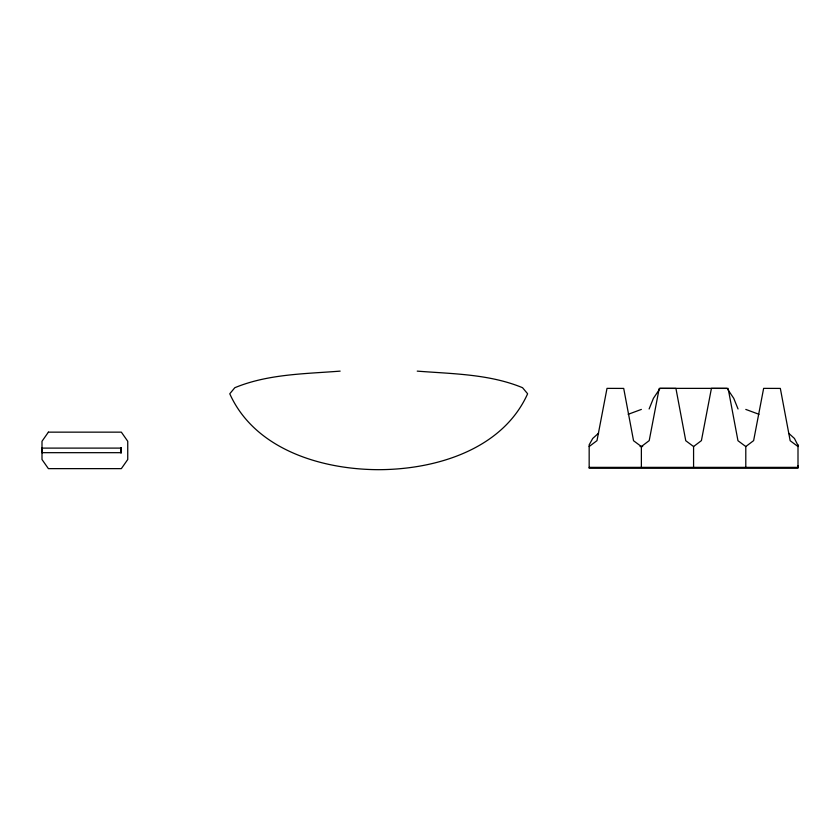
<?xml version="1.0" encoding="UTF-8"?>
<svg xmlns="http://www.w3.org/2000/svg" width="840" height="840" viewBox="0 0 840 840"><rect width="100%" height="100%" fill="white"/><g stroke="black" fill="none" stroke-linecap="round" stroke-linejoin="round"><path stroke-width="1.26" d="M798 466.284L798 465.633M798 445.463L794.441 438.459L788.55 433.146M649.121 408.975L653.425 398.307L660.114 388.374L727.052 388.374M598.615 433.146L592.725 438.459L589.166 444.822L589.166 468.279L798 468.279L798 444.822M589.166 446.544L596.999 440.622L607.005 388.374L623.711 388.416L633.538 440.717L641.372 446.544L641.372 467.366M641.372 446.544L649.204 440.622L659.222 388.374L675.927 388.416L685.755 440.717L693.577 446.544L693.577 467.366M693.577 446.544L701.411 440.622L711.428 388.374L728.133 388.416L737.961 440.717L745.794 446.544L745.794 467.366M745.794 446.544L753.627 440.622L763.634 388.374L780.339 388.416L790.167 440.717L798 446.544M628.163 414.309L641.372 409.416M340.147 371.123C304.846 373.905 268.034 373.979 234.833 387.702L229.761 393.771C254.846 449.6 321.731 469.56 378.693 469.675C435.645 469.56 502.53 449.6 527.625 393.771L522.543 387.702C489.353 373.979 452.529 373.905 417.239 371.123M640.07 446.544L642.684 446.544M42 448.108L121.349 448.108M42 452.676L121.349 452.676M589.166 467.366L798 467.366M745.794 409.416L759.003 414.309M727.724 389.372L733.74 398.307L738.045 408.975M121.223 448.108L121.243 452.676M121.17 448.108L121.097 452.676M121.013 448.108L121.013 452.676M120.803 448.108L120.803 452.676M42.137 448.108L42.137 452.676M48.395 432.149L42 441.273L42 459.512L48.395 468.636L121.349 468.636L127.743 459.512L127.743 441.273L121.349 432.149L48.395 432.149"/></g></svg>
